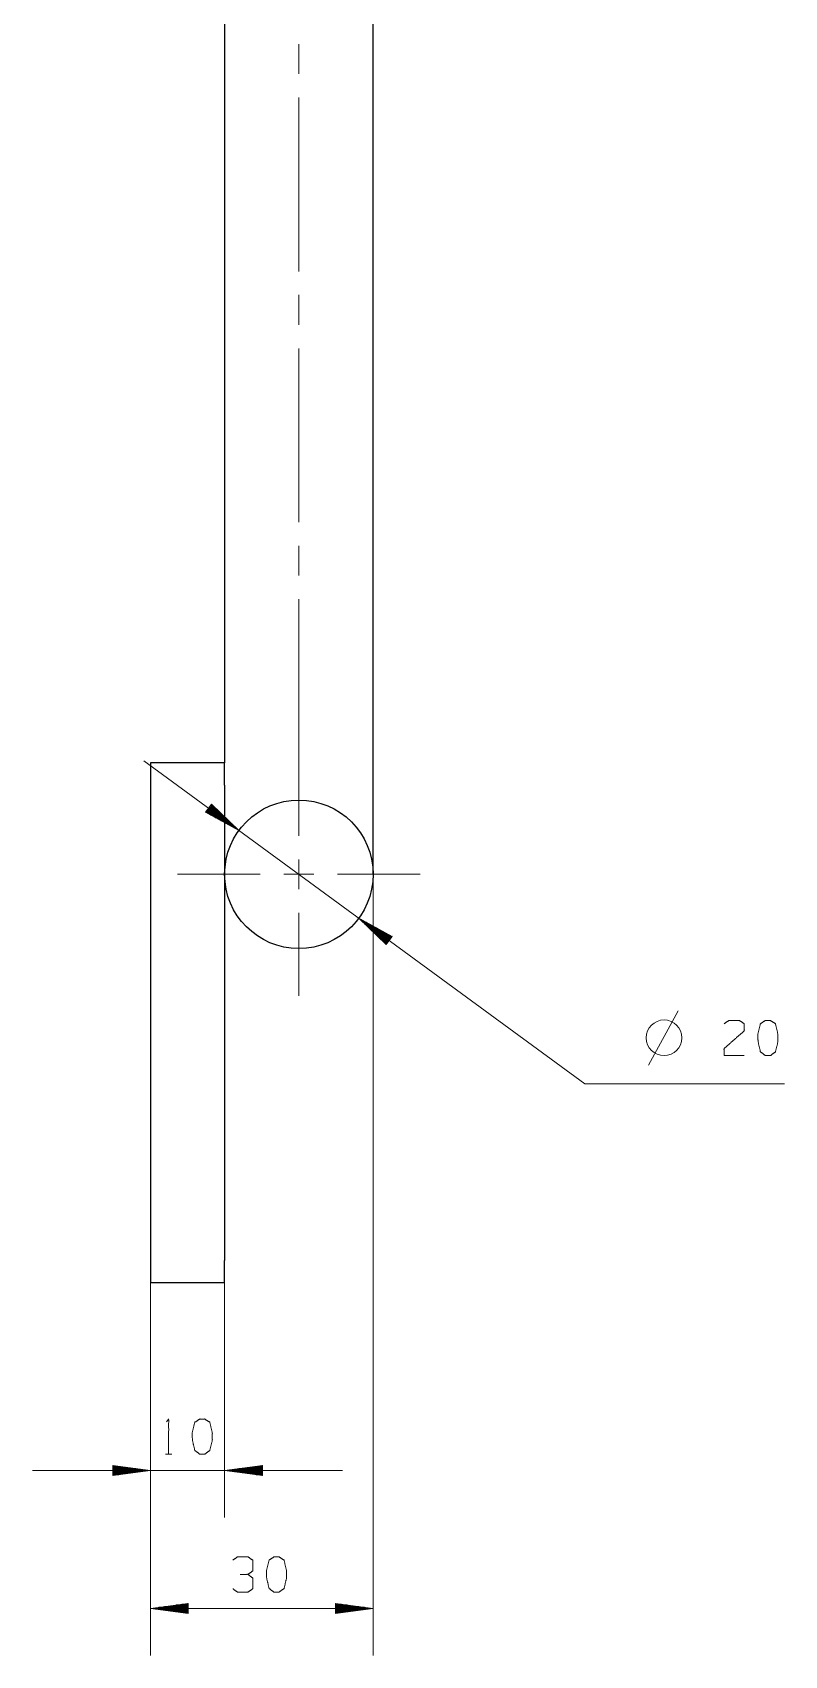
# Model space of a CAD drawing. Header units: millimetres. Extents: x 0 to 594, y 0 to 420.
# Drawn here: x 417.8 to 468.4, y 97.4 to 206.7 of the extents above; entities that cross this region are included whole.
import ezdxf

# ---------------------------------------------------------------- set-up
doc = ezdxf.new("R2010")
doc.units = ezdxf.units.MM
doc.layers.add('101', color=7, linetype='Continuous', true_color=0xffffff)

msp = doc.modelspace()

# ---------------------------------------------------------------- linework, layer by layer
at = {"layer": '101', "color": 203, "linetype": 'Continuous', "lineweight": 25}
for p, q in [((430.71, 317.32), (430.71, 160)), ((440.71, 160), (440.71, 317.32)), ((430.71, 157.5), (425.71, 157.5)), ((425.71, 156), (425.71, 124)), ((430.71, 156), (430.71, 124)), ((430.71, 122.5), (425.71, 122.5))]:
    msp.add_line(p, q, dxfattribs=at)
at = {"layer": '101', "color": 151, "linetype": 'Continuous', "lineweight": 18}
for p, q in [((435.71, 205.89), (435.71, 203.89)), ((435.71, 202.3), (435.71, 190.59)), ((435.71, 189.01), (435.71, 187)), ((435.71, 185.41), (435.71, 173.71)), ((435.71, 172.12), (435.71, 170.11)), ((435.71, 152.59), (435.71, 158.17)), ((435.71, 149), (435.71, 151)), ((433.11, 150), (427.53, 150)), ((434.7, 150), (436.71, 150)), ((438.3, 150), (443.88, 150)), ((435.71, 147.41), (435.71, 141.82))]:
    msp.add_line(p, q, dxfattribs=at)
at = {"layer": '101', "color": 22, "linetype": 'Continuous', "lineweight": 18}
for p, q in [((440.71, 160), (440.71, 97.39)), ((425.27, 157.64), (454.97, 135.9)), ((429.82, 154.72), (429.42, 154.18)), ((429.42, 154.18), (431.67, 152.95)), ((429.43, 154.19), (429.45, 154.17)), ((429.43, 154.19), (429.45, 154.17)), ((429.46, 154.23), (429.79, 153.98)), ((429.49, 154.27), (430.13, 153.79)), ((429.52, 154.31), (430.48, 153.61)), ((429.55, 154.35), (430.82, 153.42)), ((429.58, 154.39), (431.16, 153.23)), ((429.61, 154.43), (431.5, 153.05)), ((429.64, 154.47), (431.53, 153.09)), ((429.67, 154.51), (431.25, 153.35)), ((429.7, 154.55), (430.97, 153.62)), ((429.73, 154.6), (430.69, 153.89)), ((429.76, 154.64), (430.4, 154.16)), ((429.79, 154.68), (430.12, 154.43)), ((431.67, 152.95), (429.82, 154.72)), ((429.82, 154.72), (429.84, 154.7)), ((429.82, 154.72), (429.84, 154.7)), ((439.74, 147.05), (441.59, 145.28)), ((441.99, 145.82), (439.74, 147.05)), ((441.78, 145.53), (439.88, 146.91)), ((441.8, 145.57), (439.91, 146.95)), ((441.74, 145.48), (440.16, 146.64)), ((441.83, 145.61), (440.25, 146.77)), ((441.87, 145.65), (440.59, 146.58)), ((441.71, 145.44), (440.44, 146.37)), ((441.68, 145.4), (440.73, 146.1)), ((441.89, 145.69), (440.94, 146.39)), ((441.65, 145.36), (441.01, 145.84)), ((441.92, 145.73), (441.28, 146.2)), ((441.62, 145.32), (441.29, 145.57)), ((441.59, 145.28), (441.99, 145.82)), ((441.96, 145.77), (441.62, 146.02)), ((441.99, 145.81), (441.96, 145.83)), ((441.99, 145.81), (441.96, 145.83)), ((441.59, 145.28), (441.57, 145.3)), ((441.59, 145.28), (441.57, 145.3)), ((454.97, 135.9), (468.41, 135.9)), ((425.71, 124), (425.71, 97.39)), ((425.71, 122.5), (425.71, 106.68)), ((430.71, 122.5), (430.71, 106.68)), ((438.64, 109.85), (417.77, 109.85)), ((423.17, 110.19), (423.17, 109.52)), ((425.71, 109.85), (423.17, 110.19)), ((423.17, 110.18), (423.2, 110.18)), ((423.17, 110.18), (423.2, 110.18)), ((423.17, 110.13), (423.58, 110.13)), ((423.17, 110.08), (423.97, 110.08)), ((423.17, 110.03), (424.35, 110.03)), ((423.17, 109.98), (424.74, 109.98)), ((423.17, 109.93), (425.13, 109.93)), ((423.17, 109.88), (425.51, 109.88)), ((423.17, 109.52), (425.71, 109.85)), ((423.17, 109.83), (425.51, 109.83)), ((423.17, 109.78), (425.13, 109.78)), ((423.17, 109.73), (424.74, 109.73)), ((423.17, 109.68), (424.35, 109.68)), ((423.17, 109.62), (423.97, 109.62)), ((423.17, 109.57), (423.58, 109.57)), ((423.17, 109.52), (423.2, 109.52)), ((423.17, 109.52), (423.2, 109.52)), ((433.25, 110.19), (430.71, 109.85)), ((430.71, 109.85), (433.25, 109.52)), ((433.25, 109.88), (430.9, 109.88)), ((433.25, 109.83), (430.9, 109.83)), ((433.25, 109.93), (431.28, 109.93)), ((433.25, 109.78), (431.28, 109.78)), ((433.25, 109.98), (431.67, 109.98)), ((433.25, 109.73), (431.67, 109.73)), ((433.25, 110.03), (432.06, 110.03)), ((433.25, 109.68), (432.06, 109.68)), ((433.25, 110.08), (432.44, 110.08)), ((433.25, 109.62), (432.44, 109.62)), ((433.25, 110.13), (432.83, 110.13)), ((433.25, 109.57), (432.83, 109.57)), ((433.25, 110.18), (433.21, 110.18)), ((433.25, 110.18), (433.21, 110.18)), ((433.25, 109.52), (433.21, 109.52)), ((433.25, 109.52), (433.21, 109.52)), ((433.25, 109.52), (433.25, 110.19)), ((428.25, 100.9), (425.71, 100.57)), ((425.71, 100.57), (428.25, 100.23)), ((440.71, 100.57), (425.71, 100.57)), ((428.25, 100.59), (425.9, 100.59)), ((428.25, 100.64), (426.28, 100.64)), ((428.25, 100.7), (426.67, 100.7)), ((428.25, 100.75), (427.06, 100.75)), ((428.25, 100.8), (427.44, 100.8)), ((428.25, 100.85), (427.83, 100.85)), ((428.25, 100.9), (428.21, 100.9)), ((428.25, 100.9), (428.21, 100.9)), ((428.25, 100.23), (428.25, 100.9)), ((438.17, 100.9), (438.17, 100.23)), ((438.17, 100.9), (438.2, 100.9)), ((440.71, 100.57), (438.17, 100.9)), ((438.17, 100.9), (438.2, 100.9)), ((438.17, 100.85), (438.58, 100.85)), ((438.17, 100.8), (438.97, 100.8)), ((438.17, 100.75), (439.35, 100.75)), ((438.17, 100.7), (439.74, 100.7)), ((438.17, 100.64), (440.13, 100.64)), ((438.17, 100.59), (440.51, 100.59)), ((438.17, 100.23), (440.71, 100.57)), ((428.25, 100.54), (425.9, 100.54)), ((428.25, 100.49), (426.28, 100.49)), ((428.25, 100.44), (426.67, 100.44)), ((428.25, 100.39), (427.06, 100.39)), ((428.25, 100.34), (427.44, 100.34)), ((428.25, 100.29), (427.83, 100.29)), ((428.25, 100.24), (428.21, 100.24)), ((428.25, 100.24), (428.21, 100.24)), ((438.17, 100.54), (440.51, 100.54)), ((438.17, 100.49), (440.13, 100.49)), ((438.17, 100.44), (439.74, 100.44)), ((438.17, 100.39), (439.35, 100.39)), ((438.17, 100.34), (438.97, 100.34)), ((438.17, 100.29), (438.58, 100.29)), ((438.17, 100.24), (438.2, 100.24)), ((438.17, 100.24), (438.2, 100.24))]:
    msp.add_line(p, q, dxfattribs=at)
at = {"layer": '101', "color": 72, "linetype": 'Continuous', "lineweight": 18}
for p, q in [((459.26, 137.15), (461.26, 140.8)), ((426.72, 110.95), (427.15, 110.95))]:
    msp.add_line(p, q, dxfattribs=at)
at = {"layer": '101', "color": 203, "linetype": 'Continuous', "lineweight": 25}
msp.add_circle((435.71, 150), 5, dxfattribs=at)
at = {"layer": '101', "color": 72, "linetype": 'Continuous', "lineweight": 18}
msp.add_circle((460.3, 138.99), 1.2, dxfattribs=at)
at = {"layer": '101', "color": 151, "linetype": 'Continuous', "lineweight": 18}
msp.add_open_spline([(435.71, 168.53), (435.71, 160), (435.71, 156.82)], degree=1, knots=[0, 0, 0.728716, 1, 1], dxfattribs=at)
at = {"layer": '101', "color": 203, "linetype": 'Continuous', "lineweight": 25}
msp.add_open_spline([(430.71, 160), (430.71, 157.5)], degree=1, dxfattribs=at)
for points, knots in [([(440.71, 150), (440.71, 150.4), (440.71, 151.59), (440.71, 153.45), (440.71, 155.84), (440.71, 158.58), (440.71, 160)], [0, 0, 0.040507, 0.158747, 0.34514, 0.584586, 0.857685, 1, 1]), ([(425.71, 157.5), (425.71, 157.38), (425.71, 156.57), (425.71, 156)], [0, 0, 0.076123, 0.617319, 1, 1]), ([(430.71, 156), (430.71, 157.06), (430.71, 157.5)], [0, 0, 0.707105, 1, 1]), ([(425.71, 124), (425.71, 123.42), (425.71, 122.61), (425.71, 122.5)], [0, 0, 0.382688, 0.923884, 1, 1]), ([(430.71, 122.5), (430.71, 122.94), (430.71, 124)], [0, 0, 0.292895, 1, 1])]:
    msp.add_open_spline(points, degree=1, knots=knots, dxfattribs=at)
at = {"layer": '101', "color": 72, "linetype": 'Continuous', "lineweight": 18}
for points, knots in [([(464.35, 139.94), (464.67, 140.16), (465.36, 140.16), (465.7, 139.94), (465.7, 139.46), (464.34, 138.26), (464.35, 137.79), (465.7, 137.79)], [0, 0, 0.069689, 0.19298, 0.265275, 0.350228, 0.674742, 0.759754, 1, 1]), ([(467.46, 137.79), (467.8, 138.04), (467.97, 138.74), (467.97, 139.21), (467.8, 139.94), (467.46, 140.16), (467.13, 140.16), (466.79, 139.94), (466.61, 139.21), (466.63, 138.74), (466.79, 138.04), (467.13, 137.79), (467.46, 137.79)], [0, 0, 0.067524, 0.183969, 0.26058, 0.380939, 0.446136, 0.500306, 0.565503, 0.685861, 0.762526, 0.878306, 0.94583, 1, 1]), ([(426.79, 113.12), (426.94, 113.32), (426.94, 110.95)], [0, 0, 0.093497, 1, 1]), ([(429.37, 110.95), (429.71, 111.2), (429.88, 111.9), (429.88, 112.37), (429.71, 113.1), (429.37, 113.32), (429.04, 113.32), (428.7, 113.1), (428.52, 112.37), (428.54, 111.9), (428.7, 111.2), (429.04, 110.95), (429.37, 110.95)], [0, 0, 0.067525, 0.183972, 0.260584, 0.380945, 0.446143, 0.500306, 0.565504, 0.685865, 0.762531, 0.878312, 0.945837, 1, 1]), ([(432.27, 102.86), (432.61, 103.09), (432.61, 103.81), (432.27, 104.04), (431.58, 104.04), (431.25, 103.81)], [0, 0, 0.153871, 0.429848, 0.583719, 0.846116, 1, 1]), ([(434.37, 101.66), (434.71, 101.91), (434.88, 102.61), (434.88, 103.09), (434.71, 103.81), (434.37, 104.04), (434.04, 104.04), (433.7, 103.81), (433.52, 103.09), (433.54, 102.61), (433.7, 101.91), (434.04, 101.66), (434.37, 101.66)], [0, 0, 0.067524, 0.183971, 0.260583, 0.380943, 0.446139, 0.500302, 0.565504, 0.685863, 0.762528, 0.878307, 0.945837, 1, 1]), ([(431.26, 101.89), (431.58, 101.66), (432.27, 101.66), (432.61, 101.89), (432.61, 102.61), (432.27, 102.86), (431.76, 102.86)], [0, 0, 0.124123, 0.34369, 0.472445, 0.703376, 0.836727, 1, 1])]:
    msp.add_open_spline(points, degree=1, knots=knots, dxfattribs=at)

doc.saveas('drawing.dxf')
